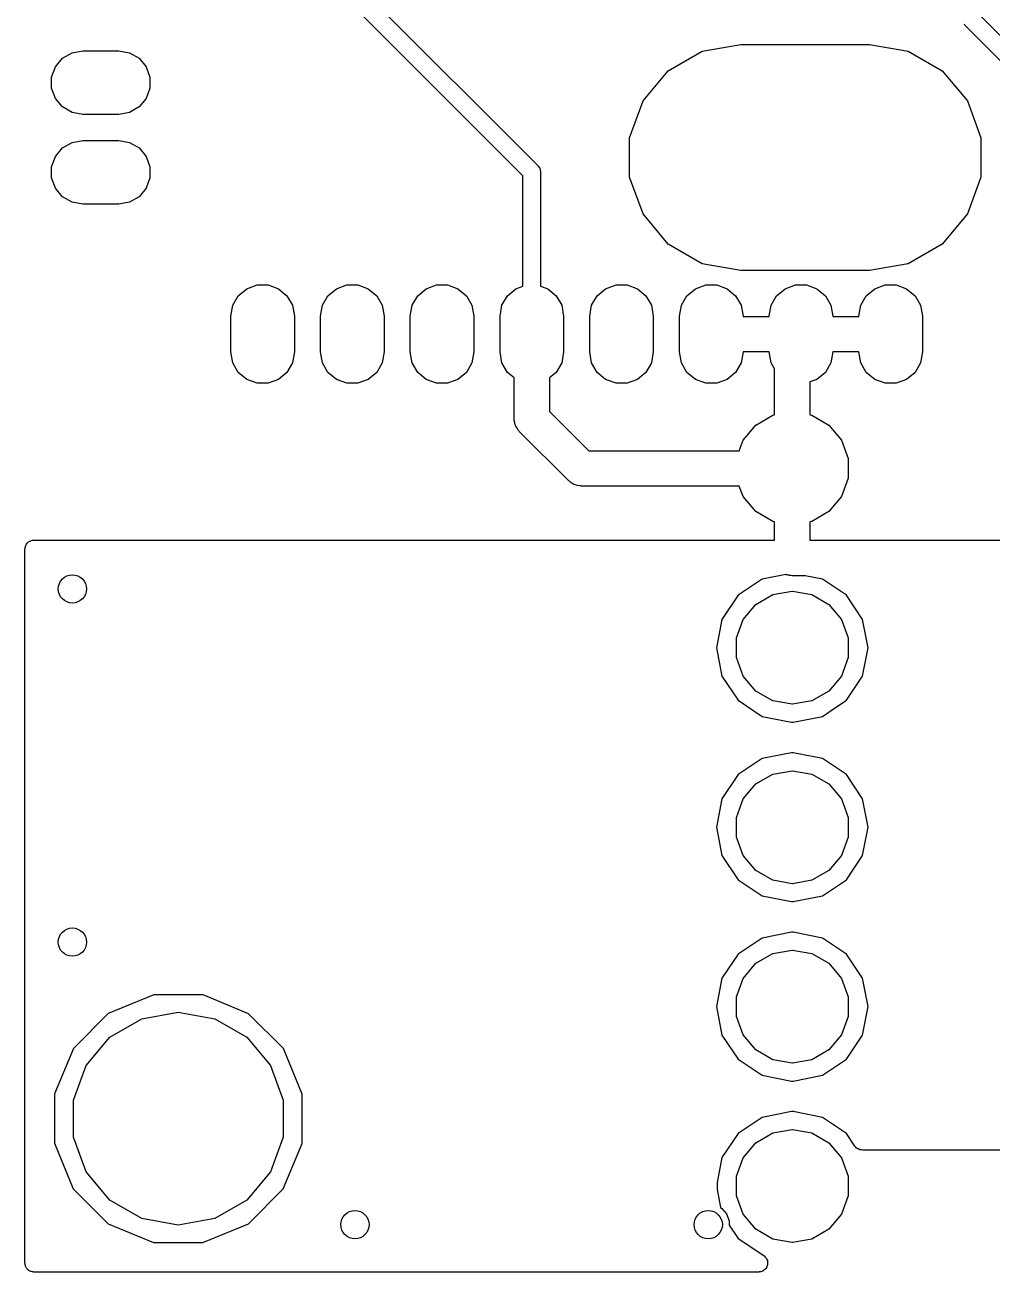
# Model space of a CAD drawing. Extents: x 100.3 to 129.7, y -169.7 to -100.3.
# Drawn here: x 100.33 to 114.02, y -169.67 to -152.02 of the extents above; entities that cross this region are included whole.
import ezdxf

# ---------------------------------------------------------------- set-up
doc = ezdxf.new("R2010")
doc.units = 0
doc.header["$MEASUREMENT"] = 0
doc.layers.add('BLACK', color=7, linetype='CONTINUOUS')

msp = doc.modelspace()

# ---------------------------------------------------------------- linework, layer by layer
at = {"layer": 'Black'}
for p, q in [((102.515, -148.934), (107.591, -154.01)), ((107.378, -154.15), (102.375, -149.147)), ((113.634, -152.019), (113.626, -152.005)), ((113.855, -151.887), (114.41, -152.442)), ((113.638, -152.023), (113.634, -152.019)), ((113.642, -152.027), (113.638, -152.023)), ((114.228, -152.614), (113.642, -152.027)), ((109.916, -152.388), (110.463, -152.292)), ((110.463, -152.292), (112.283, -152.292)), ((112.283, -152.292), (112.83, -152.388)), ((100.761, -152.607), (100.861, -152.487)), ((100.861, -152.487), (100.996, -152.409)), ((100.996, -152.409), (101.15, -152.382)), ((101.15, -152.382), (101.656, -152.382)), ((101.656, -152.382), (101.81, -152.409)), ((101.81, -152.409), (101.945, -152.487)), ((101.945, -152.487), (102.045, -152.607)), ((109.435, -152.666), (109.916, -152.388)), ((112.83, -152.388), (113.311, -152.666)), ((100.707, -152.754), (100.761, -152.607)), ((102.045, -152.607), (102.099, -152.754)), ((109.078, -153.092), (109.435, -152.666)), ((113.311, -152.666), (113.668, -153.092)), ((100.707, -152.91), (100.707, -152.754)), ((102.099, -152.754), (102.099, -152.91)), ((100.761, -153.057), (100.707, -152.91)), ((100.861, -153.177), (100.761, -153.057)), ((102.045, -153.057), (101.945, -153.177)), ((102.099, -152.91), (102.045, -153.057)), ((100.996, -153.255), (100.861, -153.177)), ((101.945, -153.177), (101.81, -153.255)), ((108.888, -153.614), (109.078, -153.092)), ((113.668, -153.092), (113.858, -153.614)), ((101.15, -153.282), (100.996, -153.255)), ((101.656, -153.282), (101.15, -153.282)), ((101.81, -153.255), (101.656, -153.282)), ((100.761, -153.877), (100.861, -153.757)), ((100.861, -153.757), (100.996, -153.679)), ((100.996, -153.679), (101.15, -153.652)), ((101.15, -153.652), (101.656, -153.652)), ((101.656, -153.652), (101.81, -153.679)), ((101.81, -153.679), (101.945, -153.757)), ((101.945, -153.757), (102.045, -153.877)), ((108.888, -154.17), (108.888, -153.614)), ((113.858, -153.614), (113.858, -154.17)), ((100.707, -154.024), (100.761, -153.877)), ((102.045, -153.877), (102.099, -154.024)), ((100.707, -154.18), (100.707, -154.024)), ((102.099, -154.024), (102.099, -154.18)), ((107.591, -154.01), (107.595, -154.014)), ((107.595, -154.014), (107.599, -154.018)), ((107.599, -154.018), (107.607, -154.032)), ((107.607, -154.032), (107.616, -154.045)), ((107.616, -154.045), (107.618, -154.05)), ((107.618, -154.05), (107.62, -154.055)), ((107.62, -154.055), (107.623, -154.071)), ((107.623, -154.071), (107.628, -154.087)), ((107.628, -154.087), (107.627, -154.093)), ((107.627, -154.093), (107.628, -154.098)), ((107.628, -154.098), (107.628, -155.713)), ((100.761, -154.327), (100.707, -154.18)), ((102.099, -154.18), (102.045, -154.327)), ((107.378, -155.713), (107.378, -154.15)), ((109.078, -154.692), (108.888, -154.17)), ((113.858, -154.17), (113.668, -154.692)), ((100.861, -154.447), (100.761, -154.327)), ((100.996, -154.525), (100.861, -154.447)), ((101.945, -154.447), (101.81, -154.525)), ((102.045, -154.327), (101.945, -154.447)), ((101.15, -154.552), (100.996, -154.525)), ((101.656, -154.552), (101.15, -154.552)), ((101.81, -154.525), (101.656, -154.552)), ((109.435, -155.118), (109.078, -154.692)), ((113.668, -154.692), (113.311, -155.118)), ((109.916, -155.396), (109.435, -155.118)), ((113.311, -155.118), (112.83, -155.396)), ((110.463, -155.492), (109.916, -155.396)), ((112.283, -155.492), (110.463, -155.492)), ((112.83, -155.396), (112.283, -155.492)), ((103.468, -155.75), (103.615, -155.696)), ((103.615, -155.696), (103.771, -155.696)), ((103.771, -155.696), (103.918, -155.75)), ((104.738, -155.75), (104.885, -155.696)), ((104.885, -155.696), (105.041, -155.696)), ((105.041, -155.696), (105.188, -155.75)), ((106.008, -155.75), (106.155, -155.696)), ((106.155, -155.696), (106.311, -155.696)), ((106.311, -155.696), (106.458, -155.75)), ((107.278, -155.75), (107.378, -155.713)), ((107.628, -155.713), (107.728, -155.75)), ((108.548, -155.75), (108.695, -155.696)), ((108.695, -155.696), (108.851, -155.696)), ((108.851, -155.696), (108.998, -155.75)), ((109.818, -155.75), (109.965, -155.696)), ((109.965, -155.696), (110.121, -155.696)), ((110.121, -155.696), (110.268, -155.75)), ((111.088, -155.75), (111.235, -155.696)), ((111.235, -155.696), (111.391, -155.696)), ((111.391, -155.696), (111.538, -155.75)), ((112.358, -155.75), (112.505, -155.696)), ((112.505, -155.696), (112.661, -155.696)), ((112.661, -155.696), (112.808, -155.75)), ((103.27, -155.985), (103.348, -155.85)), ((103.348, -155.85), (103.468, -155.75)), ((103.918, -155.75), (104.038, -155.85)), ((104.038, -155.85), (104.116, -155.985)), ((104.54, -155.985), (104.618, -155.85)), ((104.618, -155.85), (104.738, -155.75)), ((105.188, -155.75), (105.308, -155.85)), ((105.308, -155.85), (105.386, -155.985)), ((105.81, -155.985), (105.888, -155.85)), ((105.888, -155.85), (106.008, -155.75)), ((106.458, -155.75), (106.578, -155.85)), ((106.578, -155.85), (106.656, -155.985)), ((107.08, -155.985), (107.158, -155.85)), ((107.158, -155.85), (107.278, -155.75)), ((107.728, -155.75), (107.848, -155.85)), ((107.848, -155.85), (107.926, -155.985)), ((108.35, -155.985), (108.428, -155.85)), ((108.428, -155.85), (108.548, -155.75)), ((108.998, -155.75), (109.118, -155.85)), ((109.118, -155.85), (109.196, -155.985)), ((109.62, -155.985), (109.698, -155.85)), ((109.698, -155.85), (109.818, -155.75)), ((110.268, -155.75), (110.388, -155.85)), ((110.388, -155.85), (110.466, -155.985)), ((110.89, -155.985), (110.968, -155.85)), ((110.968, -155.85), (111.088, -155.75)), ((111.538, -155.75), (111.658, -155.85)), ((111.658, -155.85), (111.736, -155.985)), ((112.16, -155.985), (112.238, -155.85)), ((112.238, -155.85), (112.358, -155.75)), ((112.808, -155.75), (112.928, -155.85)), ((112.928, -155.85), (113.006, -155.985)), ((103.243, -156.139), (103.27, -155.985)), ((104.116, -155.985), (104.143, -156.139)), ((104.513, -156.139), (104.54, -155.985)), ((105.386, -155.985), (105.413, -156.139)), ((105.783, -156.139), (105.81, -155.985)), ((106.656, -155.985), (106.683, -156.139)), ((107.053, -156.139), (107.08, -155.985)), ((107.926, -155.985), (107.953, -156.139)), ((108.323, -156.139), (108.35, -155.985)), ((109.196, -155.985), (109.223, -156.139)), ((109.593, -156.139), (109.62, -155.985)), ((110.466, -155.985), (110.493, -156.139)), ((110.863, -156.139), (110.89, -155.985)), ((111.736, -155.985), (111.763, -156.139)), ((112.133, -156.139), (112.16, -155.985)), ((113.006, -155.985), (113.033, -156.139)), ((103.243, -156.645), (103.243, -156.139)), ((104.143, -156.139), (104.143, -156.645)), ((104.513, -156.645), (104.513, -156.139)), ((105.413, -156.139), (105.413, -156.645)), ((105.783, -156.645), (105.783, -156.139)), ((106.683, -156.139), (106.683, -156.645)), ((107.053, -156.645), (107.053, -156.139)), ((107.953, -156.139), (107.953, -156.645)), ((108.323, -156.645), (108.323, -156.139)), ((109.223, -156.139), (109.223, -156.645)), ((109.593, -156.645), (109.593, -156.139)), ((110.493, -156.139), (110.493, -156.142)), ((110.493, -156.142), (110.863, -156.142)), ((110.863, -156.142), (110.863, -156.139)), ((111.763, -156.139), (111.763, -156.142)), ((111.763, -156.142), (112.133, -156.142)), ((112.133, -156.142), (112.133, -156.139)), ((113.033, -156.139), (113.033, -156.645)), ((103.27, -156.799), (103.243, -156.645)), ((104.143, -156.645), (104.116, -156.799)), ((104.54, -156.799), (104.513, -156.645)), ((105.413, -156.645), (105.386, -156.799)), ((105.81, -156.799), (105.783, -156.645)), ((106.683, -156.645), (106.656, -156.799)), ((107.08, -156.799), (107.053, -156.645)), ((107.953, -156.645), (107.926, -156.799)), ((108.35, -156.799), (108.323, -156.645)), ((109.223, -156.645), (109.196, -156.799)), ((109.62, -156.799), (109.593, -156.645)), ((110.493, -156.645), (110.466, -156.799)), ((110.863, -156.642), (110.493, -156.642)), ((110.493, -156.642), (110.493, -156.645)), ((110.863, -156.645), (110.863, -156.642)), ((110.89, -156.799), (110.863, -156.645)), ((111.763, -156.645), (111.736, -156.799)), ((112.133, -156.642), (111.763, -156.642)), ((111.763, -156.642), (111.763, -156.645)), ((112.133, -156.645), (112.133, -156.642)), ((112.16, -156.799), (112.133, -156.645)), ((113.033, -156.645), (113.006, -156.799)), ((103.348, -156.934), (103.27, -156.799)), ((103.468, -157.034), (103.348, -156.934)), ((104.038, -156.934), (103.918, -157.034)), ((104.116, -156.799), (104.038, -156.934)), ((104.618, -156.934), (104.54, -156.799)), ((104.738, -157.034), (104.618, -156.934)), ((105.308, -156.934), (105.188, -157.034)), ((105.386, -156.799), (105.308, -156.934)), ((105.888, -156.934), (105.81, -156.799)), ((106.008, -157.034), (105.888, -156.934)), ((106.578, -156.934), (106.458, -157.034)), ((106.656, -156.799), (106.578, -156.934)), ((107.158, -156.934), (107.08, -156.799)), ((107.253, -157.013), (107.158, -156.934)), ((107.848, -156.934), (107.753, -157.013)), ((107.926, -156.799), (107.848, -156.934)), ((108.428, -156.934), (108.35, -156.799)), ((108.548, -157.034), (108.428, -156.934)), ((109.118, -156.934), (108.998, -157.034)), ((109.196, -156.799), (109.118, -156.934)), ((109.698, -156.934), (109.62, -156.799)), ((109.818, -157.034), (109.698, -156.934)), ((110.388, -156.934), (110.268, -157.034)), ((110.466, -156.799), (110.388, -156.934)), ((110.94, -156.885), (110.89, -156.799)), ((110.94, -157.537), (110.94, -156.885)), ((111.658, -156.934), (111.538, -157.034)), ((111.736, -156.799), (111.658, -156.934)), ((112.238, -156.934), (112.16, -156.799)), ((112.358, -157.034), (112.238, -156.934)), ((112.928, -156.934), (112.808, -157.034)), ((113.006, -156.799), (112.928, -156.934)), ((103.615, -157.088), (103.468, -157.034)), ((103.771, -157.088), (103.615, -157.088)), ((103.918, -157.034), (103.771, -157.088)), ((104.885, -157.088), (104.738, -157.034)), ((105.041, -157.088), (104.885, -157.088)), ((105.188, -157.034), (105.041, -157.088)), ((106.155, -157.088), (106.008, -157.034)), ((106.311, -157.088), (106.155, -157.088)), ((106.458, -157.034), (106.311, -157.088)), ((107.253, -157.592), (107.253, -157.013)), ((107.753, -157.013), (107.753, -157.488)), ((108.695, -157.088), (108.548, -157.034)), ((108.851, -157.088), (108.695, -157.088)), ((108.998, -157.034), (108.851, -157.088)), ((109.965, -157.088), (109.818, -157.034)), ((110.121, -157.088), (109.965, -157.088)), ((110.268, -157.034), (110.121, -157.088)), ((111.538, -157.034), (111.44, -157.07)), ((111.44, -157.07), (111.44, -157.537)), ((112.505, -157.088), (112.358, -157.034)), ((112.661, -157.088), (112.505, -157.088)), ((112.808, -157.034), (112.661, -157.088)), ((107.255, -157.603), (107.253, -157.592)), ((107.254, -157.614), (107.255, -157.603)), ((107.262, -157.645), (107.254, -157.614)), ((107.268, -157.678), (107.262, -157.645)), ((107.753, -157.488), (108.308, -158.043)), ((110.673, -157.68), (110.913, -157.541)), ((110.913, -157.541), (110.94, -157.537)), ((111.44, -157.537), (111.467, -157.541)), ((111.467, -157.541), (111.707, -157.68)), ((107.274, -157.687), (107.268, -157.678)), ((107.276, -157.698), (107.274, -157.687)), ((107.295, -157.724), (107.276, -157.698)), ((107.311, -157.753), (107.295, -157.724)), ((107.32, -157.76), (107.311, -157.753)), ((107.326, -157.769), (107.32, -157.76)), ((108.027, -158.47), (107.326, -157.769)), ((110.494, -157.893), (110.673, -157.68)), ((111.707, -157.68), (111.886, -157.893)), ((110.44, -158.043), (110.494, -157.893)), ((111.886, -157.893), (111.981, -158.154)), ((108.308, -158.043), (110.059, -158.043)), ((110.059, -158.043), (110.44, -158.043)), ((111.981, -158.154), (111.981, -158.432)), ((108.036, -158.476), (108.027, -158.47)), ((108.043, -158.485), (108.036, -158.476)), ((108.072, -158.501), (108.043, -158.485)), ((108.098, -158.52), (108.072, -158.501)), ((108.109, -158.522), (108.098, -158.52)), ((108.118, -158.528), (108.109, -158.522)), ((108.151, -158.534), (108.118, -158.528)), ((108.182, -158.542), (108.151, -158.534)), ((108.193, -158.541), (108.182, -158.542)), ((108.204, -158.543), (108.193, -158.541)), ((110.059, -158.543), (108.204, -158.543)), ((110.44, -158.543), (110.059, -158.543)), ((110.494, -158.693), (110.44, -158.543)), ((111.981, -158.432), (111.886, -158.693)), ((110.673, -158.906), (110.494, -158.693)), ((111.886, -158.693), (111.707, -158.906)), ((110.913, -159.045), (110.673, -158.906)), ((110.94, -159.049), (110.913, -159.045)), ((110.94, -159.309), (110.94, -159.049)), ((111.467, -159.045), (111.44, -159.049)), ((111.44, -159.049), (111.44, -159.309)), ((111.707, -158.906), (111.467, -159.045)), ((100.329, -159.436), (100.331, -159.425)), ((100.331, -159.414), (100.335, -159.404)), ((100.331, -159.425), (100.331, -159.414)), ((100.335, -159.404), (100.337, -159.393)), ((100.337, -159.393), (100.342, -159.383)), ((100.342, -159.383), (100.346, -159.373)), ((100.346, -159.373), (100.353, -159.364)), ((100.353, -159.364), (100.359, -159.354)), ((100.359, -159.354), (100.367, -159.347)), ((100.367, -159.347), (100.374, -159.339)), ((100.374, -159.339), (100.384, -159.333)), ((100.384, -159.333), (100.392, -159.326)), ((100.392, -159.326), (100.403, -159.322)), ((100.403, -159.322), (100.413, -159.317)), ((100.413, -159.317), (100.424, -159.315)), ((100.424, -159.315), (100.434, -159.311)), ((100.434, -159.311), (100.445, -159.311)), ((100.445, -159.311), (100.456, -159.309)), ((100.456, -159.309), (110.94, -159.309)), ((111.44, -159.309), (115.956, -159.309)), ((100.329, -160.833), (100.329, -159.436)), ((110.764, -159.862), (110.423, -160.089)), ((111.099, -159.795), (110.764, -159.862)), ((111.104, -159.798), (111.099, -159.795)), ((111.126, -159.802), (111.104, -159.798)), ((111.147, -159.809), (111.126, -159.802)), ((111.168, -159.809), (111.147, -159.809)), ((111.19, -159.813), (111.168, -159.809)), ((111.372, -159.813), (111.19, -159.813)), ((111.616, -159.862), (111.372, -159.813)), ((111.957, -160.089), (111.616, -159.862)), ((110.423, -160.089), (110.195, -160.431)), ((110.673, -160.22), (110.913, -160.081)), ((110.913, -160.081), (111.187, -160.033)), ((111.187, -160.033), (111.193, -160.033)), ((111.193, -160.033), (111.467, -160.081)), ((111.467, -160.081), (111.707, -160.22)), ((112.185, -160.431), (111.957, -160.089)), ((110.494, -160.433), (110.673, -160.22)), ((111.707, -160.22), (111.886, -160.433)), ((110.195, -160.431), (110.115, -160.833)), ((110.399, -160.694), (110.494, -160.433)), ((111.886, -160.433), (111.981, -160.694)), ((112.265, -160.833), (112.185, -160.431)), ((100.329, -163.373), (100.329, -160.833)), ((110.115, -160.833), (110.195, -161.235)), ((110.399, -160.972), (110.399, -160.694)), ((111.981, -160.694), (111.981, -160.972)), ((112.185, -161.235), (112.265, -160.833)), ((110.494, -161.233), (110.399, -160.972)), ((111.981, -160.972), (111.886, -161.233)), ((110.195, -161.235), (110.423, -161.577)), ((110.673, -161.446), (110.494, -161.233)), ((111.886, -161.233), (111.707, -161.446)), ((111.957, -161.577), (112.185, -161.235)), ((110.913, -161.585), (110.673, -161.446)), ((111.707, -161.446), (111.467, -161.585)), ((110.423, -161.577), (110.764, -161.804)), ((111.187, -161.633), (110.913, -161.585)), ((111.193, -161.633), (111.187, -161.633)), ((111.467, -161.585), (111.193, -161.633)), ((111.616, -161.804), (111.739, -161.722)), ((111.739, -161.722), (111.957, -161.577)), ((110.764, -161.804), (111.179, -161.887)), ((111.179, -161.887), (111.201, -161.887)), ((111.201, -161.887), (111.616, -161.804)), ((110.764, -162.402), (110.423, -162.629)), ((111.179, -162.319), (110.764, -162.402)), ((111.201, -162.319), (111.179, -162.319)), ((111.616, -162.402), (111.201, -162.319)), ((111.957, -162.629), (111.616, -162.402)), ((110.913, -162.621), (111.187, -162.573)), ((111.187, -162.573), (111.193, -162.573)), ((111.193, -162.573), (111.467, -162.621)), ((110.423, -162.629), (110.195, -162.971)), ((110.494, -162.973), (110.673, -162.76)), ((110.673, -162.76), (110.913, -162.621)), ((111.467, -162.621), (111.707, -162.76)), ((111.707, -162.76), (111.886, -162.973)), ((112.185, -162.971), (111.957, -162.629)), ((110.195, -162.971), (110.115, -163.373)), ((110.399, -163.234), (110.494, -162.973)), ((111.886, -162.973), (111.981, -163.234)), ((112.265, -163.373), (112.185, -162.971)), ((110.399, -163.512), (110.399, -163.234)), ((111.981, -163.234), (111.981, -163.512)), ((100.329, -167.873), (100.329, -163.373)), ((110.115, -163.373), (110.195, -163.775)), ((112.185, -163.775), (112.265, -163.373)), ((110.494, -163.773), (110.399, -163.512)), ((111.981, -163.512), (111.886, -163.773)), ((110.195, -163.775), (110.423, -164.117)), ((110.673, -163.986), (110.494, -163.773)), ((111.886, -163.773), (111.707, -163.986)), ((111.957, -164.117), (112.185, -163.775)), ((110.913, -164.125), (110.673, -163.986)), ((111.707, -163.986), (111.467, -164.125)), ((110.423, -164.117), (110.764, -164.344)), ((111.187, -164.173), (110.913, -164.125)), ((111.193, -164.173), (111.187, -164.173)), ((111.467, -164.125), (111.193, -164.173)), ((111.616, -164.344), (111.957, -164.117)), ((110.764, -164.344), (111.179, -164.427)), ((111.201, -164.427), (111.616, -164.344)), ((111.179, -164.427), (111.201, -164.427)), ((111.179, -164.859), (110.764, -164.942)), ((111.201, -164.859), (111.179, -164.859)), ((111.616, -164.942), (111.201, -164.859)), ((110.764, -164.942), (110.423, -165.169)), ((111.957, -165.169), (111.616, -164.942)), ((110.423, -165.169), (110.195, -165.511)), ((110.673, -165.3), (110.913, -165.161)), ((110.913, -165.161), (111.187, -165.113)), ((111.187, -165.113), (111.193, -165.113)), ((111.193, -165.113), (111.467, -165.161)), ((111.467, -165.161), (111.707, -165.3)), ((112.185, -165.511), (111.957, -165.169)), ((110.494, -165.513), (110.673, -165.3)), ((111.707, -165.3), (111.886, -165.513)), ((110.195, -165.511), (110.115, -165.913)), ((110.399, -165.774), (110.494, -165.513)), ((111.886, -165.513), (111.981, -165.774)), ((112.265, -165.913), (112.185, -165.511)), ((102.153, -165.746), (101.508, -166.012)), ((102.85, -165.746), (102.153, -165.746)), ((103.495, -166.014), (102.85, -165.746)), ((110.399, -166.052), (110.399, -165.774)), ((111.981, -165.774), (111.981, -166.052)), ((110.115, -165.913), (110.195, -166.315)), ((112.185, -166.315), (112.265, -165.913)), ((101.508, -166.012), (101.014, -166.505)), ((101.532, -166.347), (101.985, -166.085)), ((101.985, -166.085), (102.5, -165.994)), ((102.5, -165.994), (103.015, -166.085)), ((103.015, -166.085), (103.468, -166.347)), ((103.988, -166.508), (103.495, -166.014)), ((110.494, -166.313), (110.399, -166.052)), ((111.981, -166.052), (111.886, -166.313)), ((110.673, -166.526), (110.494, -166.313)), ((111.886, -166.313), (111.707, -166.526)), ((101.196, -166.747), (101.532, -166.347)), ((103.468, -166.347), (103.804, -166.747)), ((110.195, -166.315), (110.423, -166.657)), ((111.957, -166.657), (112.185, -166.315)), ((101.014, -166.505), (100.746, -167.15)), ((104.254, -167.153), (103.988, -166.508)), ((110.423, -166.657), (110.764, -166.884)), ((110.913, -166.665), (110.673, -166.526)), ((111.187, -166.713), (110.913, -166.665)), ((111.467, -166.665), (111.193, -166.713)), ((111.707, -166.526), (111.467, -166.665)), ((111.616, -166.884), (111.957, -166.657)), ((101.017, -167.239), (101.196, -166.747)), ((103.804, -166.747), (103.983, -167.239)), ((111.193, -166.713), (111.187, -166.713)), ((110.764, -166.884), (111.179, -166.967)), ((111.179, -166.967), (111.201, -166.967)), ((111.201, -166.967), (111.616, -166.884)), ((100.746, -167.15), (100.746, -167.847)), ((104.254, -167.85), (104.254, -167.153)), ((101.017, -167.761), (101.017, -167.239)), ((103.983, -167.239), (103.983, -167.761)), ((110.764, -167.482), (110.423, -167.709)), ((111.179, -167.399), (110.764, -167.482)), ((111.201, -167.399), (111.179, -167.399)), ((111.616, -167.482), (111.201, -167.399)), ((111.957, -167.709), (111.616, -167.482)), ((110.423, -167.709), (110.195, -168.051)), ((110.673, -167.84), (110.913, -167.701)), ((110.913, -167.701), (111.187, -167.653)), ((111.187, -167.653), (111.193, -167.653)), ((111.193, -167.653), (111.467, -167.701)), ((111.467, -167.701), (111.707, -167.84)), ((112.076, -167.889), (111.957, -167.709)), ((100.329, -169.544), (100.329, -167.873)), ((100.746, -167.847), (101.012, -168.492)), ((101.196, -168.253), (101.017, -167.761)), ((103.983, -167.761), (103.804, -168.253)), ((103.986, -168.495), (104.254, -167.85)), ((110.494, -168.053), (110.673, -167.84)), ((111.707, -167.84), (111.886, -168.053)), ((112.089, -167.902), (112.076, -167.889)), ((112.1, -167.915), (112.089, -167.902)), ((110.195, -168.051), (110.125, -168.404)), ((110.399, -168.314), (110.494, -168.053)), ((111.886, -168.053), (111.981, -168.314)), ((112.104, -167.917), (112.1, -167.915)), ((112.107, -167.92), (112.104, -167.917)), ((112.123, -167.928), (112.107, -167.92)), ((112.138, -167.937), (112.123, -167.928)), ((112.143, -167.938), (112.138, -167.937)), ((112.146, -167.94), (112.143, -167.938)), ((112.164, -167.942), (112.146, -167.94)), ((112.182, -167.945), (112.164, -167.942)), ((117.283, -167.945), (112.182, -167.945)), ((101.532, -168.653), (101.196, -168.253)), ((103.804, -168.253), (103.468, -168.653)), ((110.125, -168.404), (110.125, -168.502)), ((110.399, -168.592), (110.399, -168.314)), ((111.981, -168.314), (111.981, -168.592)), ((101.012, -168.492), (101.505, -168.986)), ((103.492, -168.988), (103.986, -168.495)), ((110.125, -168.502), (110.176, -168.759)), ((110.494, -168.853), (110.399, -168.592)), ((111.981, -168.592), (111.886, -168.853)), ((101.985, -168.915), (101.532, -168.653)), ((103.468, -168.653), (103.015, -168.915)), ((110.176, -168.759), (110.194, -168.769)), ((110.194, -168.769), (110.261, -168.849)), ((102.5, -169.006), (101.985, -168.915)), ((103.015, -168.915), (102.5, -169.006)), ((110.261, -168.849), (110.297, -168.948)), ((110.297, -168.948), (110.297, -169.007)), ((110.673, -169.066), (110.494, -168.853)), ((111.886, -168.853), (111.707, -169.066)), ((101.505, -168.986), (102.15, -169.254)), ((102.847, -169.254), (103.492, -168.988)), ((110.297, -169.007), (110.423, -169.197)), ((110.913, -169.205), (110.673, -169.066)), ((111.707, -169.066), (111.467, -169.205)), ((102.15, -169.254), (102.847, -169.254)), ((110.423, -169.197), (110.785, -169.438)), ((111.187, -169.253), (110.913, -169.205)), ((111.193, -169.253), (111.187, -169.253)), ((111.467, -169.205), (111.193, -169.253)), ((110.785, -169.438), (110.79, -169.443)), ((110.79, -169.443), (110.796, -169.447)), ((110.796, -169.447), (110.806, -169.458)), ((110.806, -169.458), (110.817, -169.469)), ((110.817, -169.469), (110.82, -169.475)), ((110.82, -169.475), (110.825, -169.481)), ((110.825, -169.481), (110.83, -169.495)), ((100.331, -169.555), (100.329, -169.544)), ((100.331, -169.566), (100.331, -169.555)), ((100.335, -169.576), (100.331, -169.566)), ((100.337, -169.587), (100.335, -169.576)), ((100.342, -169.597), (100.337, -169.587)), ((100.346, -169.607), (100.342, -169.597)), ((100.353, -169.616), (100.346, -169.607)), ((100.359, -169.626), (100.353, -169.616)), ((100.367, -169.633), (100.359, -169.626)), ((100.374, -169.641), (100.367, -169.633)), ((100.384, -169.647), (100.374, -169.641)), ((100.392, -169.654), (100.384, -169.647)), ((100.403, -169.658), (100.392, -169.654)), ((100.413, -169.663), (100.403, -169.658)), ((100.424, -169.665), (100.413, -169.663)), ((100.434, -169.669), (100.424, -169.665)), ((100.445, -169.669), (100.434, -169.669)), ((100.456, -169.671), (100.445, -169.669)), ((110.743, -169.666), (110.729, -169.67)), ((110.758, -169.663), (110.743, -169.666)), ((110.764, -169.66), (110.758, -169.663)), ((110.771, -169.658), (110.764, -169.66)), ((110.783, -169.649), (110.771, -169.658)), ((110.796, -169.641), (110.783, -169.649)), ((110.801, -169.636), (110.796, -169.641)), ((110.807, -169.632), (110.801, -169.636)), ((110.815, -169.619), (110.807, -169.632)), ((110.825, -169.607), (110.815, -169.619)), ((110.827, -169.601), (110.825, -169.607)), ((110.831, -169.595), (110.827, -169.601)), ((110.83, -169.495), (110.837, -169.508)), ((110.835, -169.58), (110.831, -169.595)), ((110.84, -169.566), (110.835, -169.58)), ((110.837, -169.508), (110.837, -169.515)), ((110.837, -169.515), (110.84, -169.522)), ((110.84, -169.522), (110.84, -169.537)), ((110.84, -169.537), (110.841, -169.552)), ((110.841, -169.552), (110.84, -169.559)), ((110.84, -169.559), (110.84, -169.566)), ((110.715, -169.671), (100.456, -169.671)), ((110.722, -169.67), (110.715, -169.671)), ((110.729, -169.67), (110.722, -169.67))]:
    msp.add_line(p, q, dxfattribs=at)
for centre in [(101, -160), (101, -165), (105, -169), (110, -169)]:
    msp.add_circle(centre, 0.2, dxfattribs=at)

doc.saveas('drawing.dxf')
